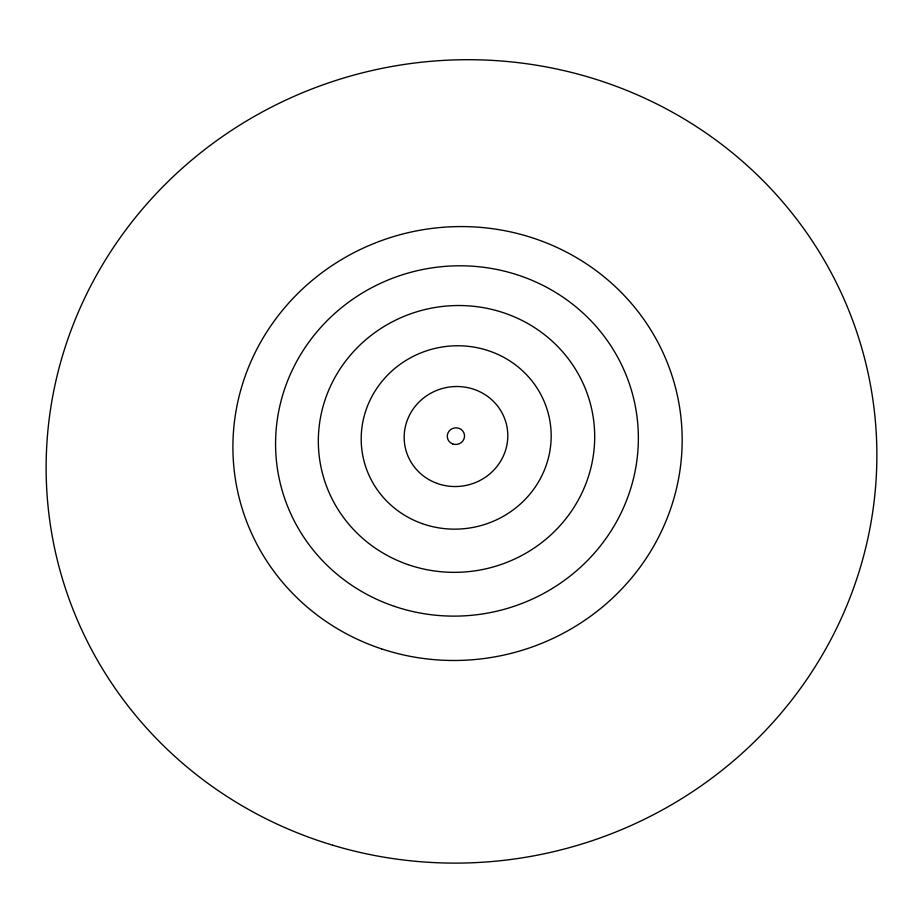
<?xml version="1.0" encoding="UTF-8"?>
<svg xmlns="http://www.w3.org/2000/svg" width="923" height="923" viewBox="0 0 923 923"><rect width="100%" height="100%" fill="white"/><g stroke="black" fill="none" stroke-linecap="round" stroke-linejoin="round"><path stroke-width="1.38" d="M332.765 845.226A416.054 400.974 -12.5 0 0 867.874 372.154A416.054 400.974 -12.5 0 0 183.862 166.855A416.054 400.974 -12.5 0 0 332.765 845.226M381.534 648.857A225.027 216.559 -12.5 0 0 678.601 401.551A225.027 216.559 -12.5 0 0 312.459 280.177A225.027 216.559 -12.5 0 0 381.534 648.857M394.444 606.353A181.716 174.839 -12.5 0 0 635.693 408.208A181.716 174.839 -12.5 0 0 340.749 308.305A181.716 174.839 -12.5 0 0 394.444 606.353M408.012 564.611A138.427 133.166 -12.5 0 0 592.82 414.865A138.427 133.166 -12.5 0 0 368.704 337.322A138.427 133.166 -12.5 0 0 408.012 564.611M422.249 523.629A95.161 91.527 -12.5 0 0 549.993 421.523A95.161 91.527 -12.5 0 0 396.325 367.216A95.161 91.527 -12.5 0 0 422.249 523.629M437.144 483.41A51.896 49.911 -12.5 0 0 507.2 428.168A51.896 49.911 -12.5 0 0 423.599 398.009A51.896 49.911 -12.5 0 0 437.144 483.41M452.708 443.94A8.653 8.319 -12.5 0 0 464.442 434.802A8.653 8.319 -12.5 0 0 450.551 429.691A8.653 8.319 -12.5 0 0 452.708 443.94"/></g></svg>
